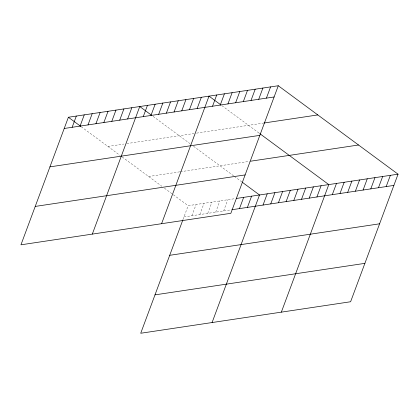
<?xml version="1.0" encoding="UTF-8"?>
<svg xmlns="http://www.w3.org/2000/svg" width="419" height="419" viewBox="0 0 419 419"><rect width="100%" height="100%" fill="white"/><g stroke="black" fill="none" stroke-linecap="round" stroke-linejoin="round"><path stroke-width="0.31" stroke-dasharray="2.1 1.57" d="M183.087 219.326L188.157 205.692L235.122 198.643M191.907 215.733L196.087 204.503M199.837 214.544L204.011 203.315M207.766 213.355L211.941 202.12M215.696 212.166L219.87 200.931M223.626 210.972L227.8 199.743M107.913 146.435L123.773 144.057M126.821 143.597L194.028 133.509M196.595 133.127L263.294 123.113M148.635 176.509L179.741 171.837M180.348 171.748L249.499 161.367M183.978 216.927L231.555 209.783M221.866 105.625L259.23 133.221M153.092 116.388L189.964 143.617M193.531 146.247L233.828 176.011M234.326 176.373L241.737 181.846M81.234 126.737L120.127 155.459M122.165 156.963L161.97 186.355M164.442 188.183L171.853 193.651M173.335 194.746L188.157 205.692"/><path stroke-width="0.63" d="M278.284 85.743L68.391 117.252L20.95 244.816L230.843 213.308L278.284 85.743L398.05 174.184L350.609 301.748L140.716 333.257L182.862 219.923M72.141 127.292L76.321 116.063M80.071 126.103L84.25 114.869M88 124.914L92.18 113.68M95.93 123.72L100.11 112.491M103.86 122.531L108.039 111.302M111.789 121.342L115.969 110.108M119.719 120.153L123.898 108.919M127.648 118.959L131.828 107.73M92.316 234.101L139.757 106.536L151.61 115.293M143.272 116.613L147.451 105.384M150.971 115.461L155.145 104.226M158.665 114.303L162.844 103.074M166.364 113.151L170.538 101.917M174.058 111.993L178.237 100.764M181.757 110.836L185.931 99.607M189.451 109.684L193.63 98.449M197.145 108.526L201.324 97.297M161.582 223.704L209.018 96.14L220.876 104.897M212.538 106.217L216.717 94.987M220.237 105.064L224.411 93.83M227.931 103.907L232.11 92.672M235.63 102.749L239.804 91.52M243.324 101.597L247.503 90.363M251.023 100.44L255.197 89.21M258.717 99.287L262.891 88.053M266.411 98.13L270.59 86.895M239.485 208.594L243.659 197.359M247.414 207.4L251.589 196.171M212.077 322.546L259.518 194.982L242.229 182.213M263.038 205.059L267.217 193.824M270.737 203.901L274.911 192.667M278.431 202.744L282.61 191.514M286.125 201.591L290.304 190.357M293.824 200.434L297.998 189.205M301.518 199.282L305.697 188.047M309.217 198.124L313.391 186.895M316.911 196.972L321.09 185.737M281.343 312.145L328.784 184.58L259.738 133.593M332.304 194.657L336.483 183.428M339.998 193.505L344.177 182.27M347.697 192.347L351.871 181.118M355.391 191.195L359.57 179.961M363.09 190.037L367.264 178.803M370.784 188.88L374.963 177.651M378.483 187.728L382.657 176.493M386.177 186.57L390.356 175.341M64.212 128.481L274.11 96.972M263.933 123.013L317.806 114.926M49.934 166.872L259.832 135.363M250.782 161.174L358.528 145M35.227 206.426L245.12 174.917M236.342 198.459L398.05 174.184M232.163 209.694L393.87 185.418M169.7 255.312L379.598 223.804M154.993 294.866L364.886 263.357M68.391 117.252L80.741 126.37"/></g></svg>
